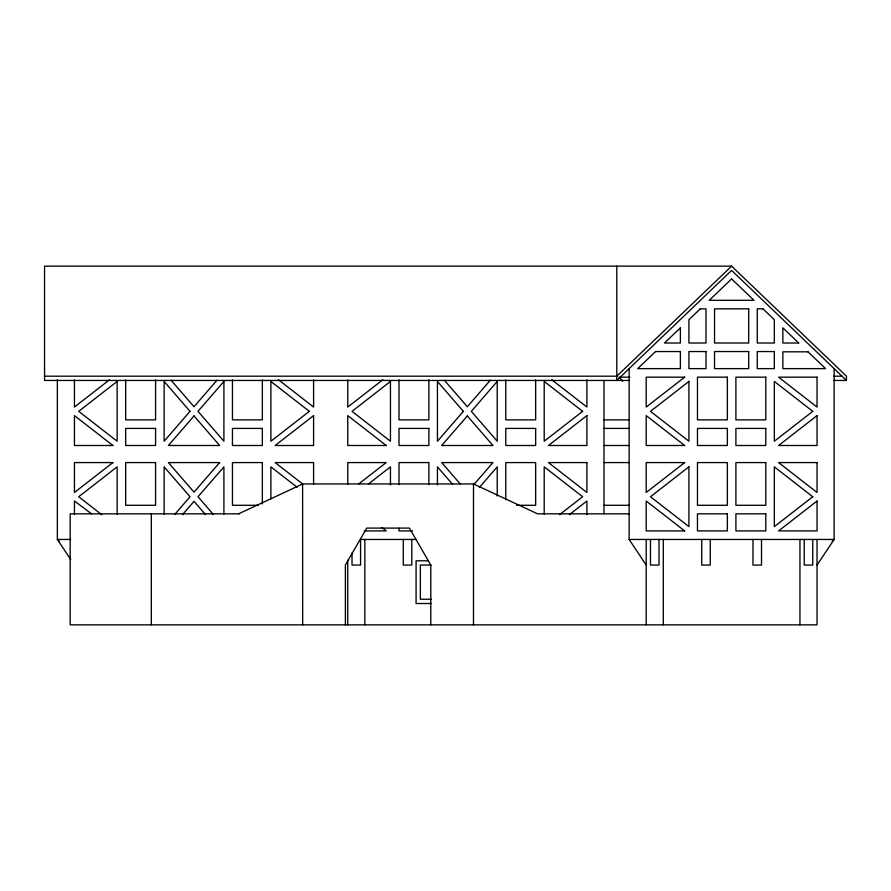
<?xml version="1.0" encoding="UTF-8"?>
<svg xmlns="http://www.w3.org/2000/svg" width="891" height="891" viewBox="0 0 891 891"><rect width="100%" height="100%" fill="white"/><g stroke="black" fill="none" stroke-linecap="round" stroke-linejoin="round"><path stroke-width="1.34" d="M817.036 565.072L834.121 539.456L834.121 368.629M216.992 380.234L194.015 406.741L171.05 380.234M174.848 514.274L190.028 496.744L164.122 466.851L164.122 514.129M182.532 514.597L194.015 501.343L205.509 514.597M490.306 380.234L467.33 406.741L444.364 380.234M473.511 485.016L492.957 462.585L441.713 462.585L460.257 483.991M479.358 487.466L497.223 466.851L497.223 496.053M832.216 541.349L834.121 539.456L629.135 539.456L629.135 368.629M833.92 380.446L846.45 380.446L846.45 376.18L731.622 266.142L616.795 376.18L44.55 376.18M109.582 379.733L74.443 407.064L74.443 379.889M382.896 379.733L347.757 407.064L347.757 379.889M358.739 483.936L386.193 462.585L347.757 462.585L347.757 484.325M368.495 483.936L390.458 466.851L390.458 484.927M559.57 514.686L582.636 496.744L544.201 466.851L544.201 514.129M569.338 514.686L586.902 501.02L586.902 514.608M238.621 513.829L302.673 483.936L473.5 483.936L537.551 513.829L629.135 513.829M731.622 266.142L44.55 266.142L44.55 380.446L629.135 380.446M833.92 376.18L842.273 376.18M629.959 377.171L619.089 377.171L622.709 381.159M603.987 419.873L629.135 419.873M603.987 428.415L629.135 428.415M603.987 445.5L629.135 445.5M603.987 462.585L629.135 462.585M258.267 505.286L232.451 505.286L232.451 462.585L262.344 462.585L262.344 503.905M516.635 505.286L535.658 505.286L535.658 462.585L505.765 462.585L505.765 499.773M603.987 505.286L629.135 505.286M239.245 513.829L70.177 513.829L70.177 624.858L817.036 624.858L817.036 539.456M364.23 530.913L386.193 530.913L381.793 527.494M412.589 530.913L399.001 530.913L399.001 528.285M70.712 539.456L57.358 539.456L57.358 379.744M415.974 539.456L360.565 539.456L360.565 565.072L352.023 565.072L352.023 552.932M428.382 560.807L416.086 560.807L416.086 603.508L431.121 603.508M431.144 565.072L420.352 565.072L420.352 599.242L431.144 599.242M551.763 379.733L586.902 407.064L586.902 379.889M278.449 379.733L313.587 407.064L313.587 379.889M297.238 487.355L270.886 466.851L270.886 498.826M101.774 514.686L78.709 496.744L117.144 466.851L117.144 514.129M846.45 380.446L731.622 270.407L616.795 380.446L616.795 266.142M59.263 541.349L57.358 539.456L70.734 559.503M452.628 484.381L437.436 466.851L437.436 484.927M213.194 514.274L198.002 496.744L223.908 466.851L223.908 514.129M629.135 539.456L646.209 565.072M812.759 539.456L812.759 565.072L804.228 565.072L804.228 539.456M799.951 539.456L799.951 624.858M761.515 539.456L761.515 565.072L752.973 565.072L752.973 539.456M710.272 539.456L710.272 565.072L701.729 565.072L701.729 539.456M663.294 539.456L663.294 624.858M659.028 539.456L659.028 565.072L650.486 565.072L650.486 539.456M646.209 539.456L646.209 624.858M603.987 380.446L603.987 513.829M535.658 379.922L535.658 419.873L505.765 419.873L505.765 379.922M473.5 483.936L473.5 624.858M430.787 624.858L430.787 565.072L409.437 528.096L366.736 528.096L345.385 565.072L345.385 624.858M428.894 379.922L428.894 419.873L399.001 419.873L399.001 379.922M428.894 484.626L428.894 462.585L399.001 462.585L399.001 484.626M411.809 539.456L411.809 565.072L403.278 565.072L403.278 539.456M364.842 539.456L364.842 624.858M347.757 560.116L347.757 624.858M313.587 484.325L313.587 462.585L275.163 462.585L302.606 483.936L302.673 624.858M262.344 379.922L262.344 419.873L232.451 419.873L232.451 379.922M155.58 379.922L155.58 419.873L125.687 419.873L125.687 379.922M151.314 513.829L151.314 624.858M91.528 513.829L74.443 501.02L74.443 514.608M190.028 411.341L164.122 441.234L164.122 381.437L190.028 411.341M194.015 415.93L168.399 445.5L219.643 445.5L194.015 415.93M223.908 381.437L198.002 411.341L223.908 441.234L223.908 381.437M219.643 462.585L194.015 492.144L168.399 462.585L219.643 462.585M463.342 411.341L437.436 441.234L437.436 381.437L463.342 411.341M467.33 415.93L441.713 445.5L492.957 445.5L467.33 415.93M497.223 381.437L471.317 411.341L497.223 441.234L497.223 381.437M655.564 351.544L637.678 368.629L680.379 368.629L680.379 351.544L655.564 351.544M680.379 327.866L664.519 343.013L680.379 343.013L680.379 327.866M700.304 308.843L688.921 319.713L688.921 343.013L706.006 343.013L706.006 308.843L700.304 308.843M731.622 278.95L709.258 300.3L753.998 300.3L731.622 278.95M117.144 381.437L78.709 411.341L117.144 441.234L117.144 381.437M112.879 462.585L74.443 492.478L74.443 462.585L112.879 462.585M309.322 411.341L270.886 441.234L270.886 381.437L309.322 411.341M313.587 415.607L275.163 445.5L313.587 445.5L313.587 415.607M390.458 381.437L352.023 411.341L390.458 441.234L390.458 381.437M582.636 411.341L544.201 441.234L544.201 381.437L582.636 411.341M586.902 415.607L548.466 445.5L586.902 445.5L586.902 415.607M684.644 377.171L646.209 407.064L646.209 377.171L684.644 377.171M688.921 381.437L650.486 411.341L688.921 441.234L688.921 381.437M684.644 462.585L646.209 492.478L646.209 462.585L684.644 462.585M688.921 466.851L650.486 496.744L688.921 526.637L688.921 466.851M812.759 411.341L774.335 441.234L774.335 381.437L812.759 411.341M817.036 415.607L778.6 445.5L817.036 445.5L817.036 415.607M812.759 496.744L774.335 526.637L774.335 466.851L812.759 496.744M817.036 501.02L778.6 530.913L817.036 530.913L817.036 501.02M748.707 308.843L714.537 308.843L714.537 343.013L748.707 343.013L748.707 308.843M762.941 308.843L757.25 308.843L757.25 343.013L774.335 343.013L774.335 319.713L762.941 308.843M798.737 343.013L782.866 343.013L782.866 327.866L798.737 343.013M706.006 351.544L688.921 351.544L688.921 368.629L706.006 368.629L706.006 351.544M748.707 351.544L714.537 351.544L714.537 368.629L748.707 368.629L748.707 351.544M774.335 351.544L757.25 351.544L757.25 368.629L774.335 368.629L774.335 351.544M807.97 351.822L782.866 351.822L782.866 368.629L825.578 368.629L807.97 351.822M727.357 377.171L697.464 377.171L697.464 419.873L727.357 419.873L727.357 377.171M765.792 377.171L735.899 377.171L735.899 419.873L765.792 419.873L765.792 377.171M817.036 377.171L778.6 377.171L817.036 407.064L817.036 377.171M155.58 428.415L125.687 428.415L125.687 445.5L155.58 445.5L155.58 428.415M262.344 428.415L232.451 428.415L232.451 445.5L262.344 445.5L262.344 428.415M428.894 428.415L399.001 428.415L399.001 445.5L428.894 445.5L428.894 428.415M535.658 428.415L505.765 428.415L505.765 445.5L535.658 445.5L535.658 428.415M727.357 428.415L697.464 428.415L697.464 445.5L727.357 445.5L727.357 428.415M765.792 428.415L735.899 428.415L735.899 445.5L765.792 445.5L765.792 428.415M112.879 445.5L74.443 445.5L74.443 415.607L112.879 445.5M386.193 445.5L347.757 445.5L347.757 415.607L386.193 445.5M684.644 445.5L646.209 445.5L646.209 415.607L684.644 445.5M155.58 462.585L125.687 462.585L125.687 505.286L155.58 505.286L155.58 462.585M586.902 462.585L548.466 462.585L586.902 492.478L586.902 462.585M727.357 462.585L697.464 462.585L697.464 505.286L727.357 505.286L727.357 462.585M765.792 462.585L735.899 462.585L735.899 505.286L765.792 505.286L765.792 462.585M817.036 462.585L778.6 462.585L817.036 492.478L817.036 462.585M727.357 513.829L697.464 513.829L697.464 530.913L727.357 530.913L727.357 513.829M765.792 513.829L735.899 513.829L735.899 530.913L765.792 530.913L765.792 513.829M684.644 530.913L646.209 530.913L646.209 501.02L684.644 530.913"/></g></svg>
